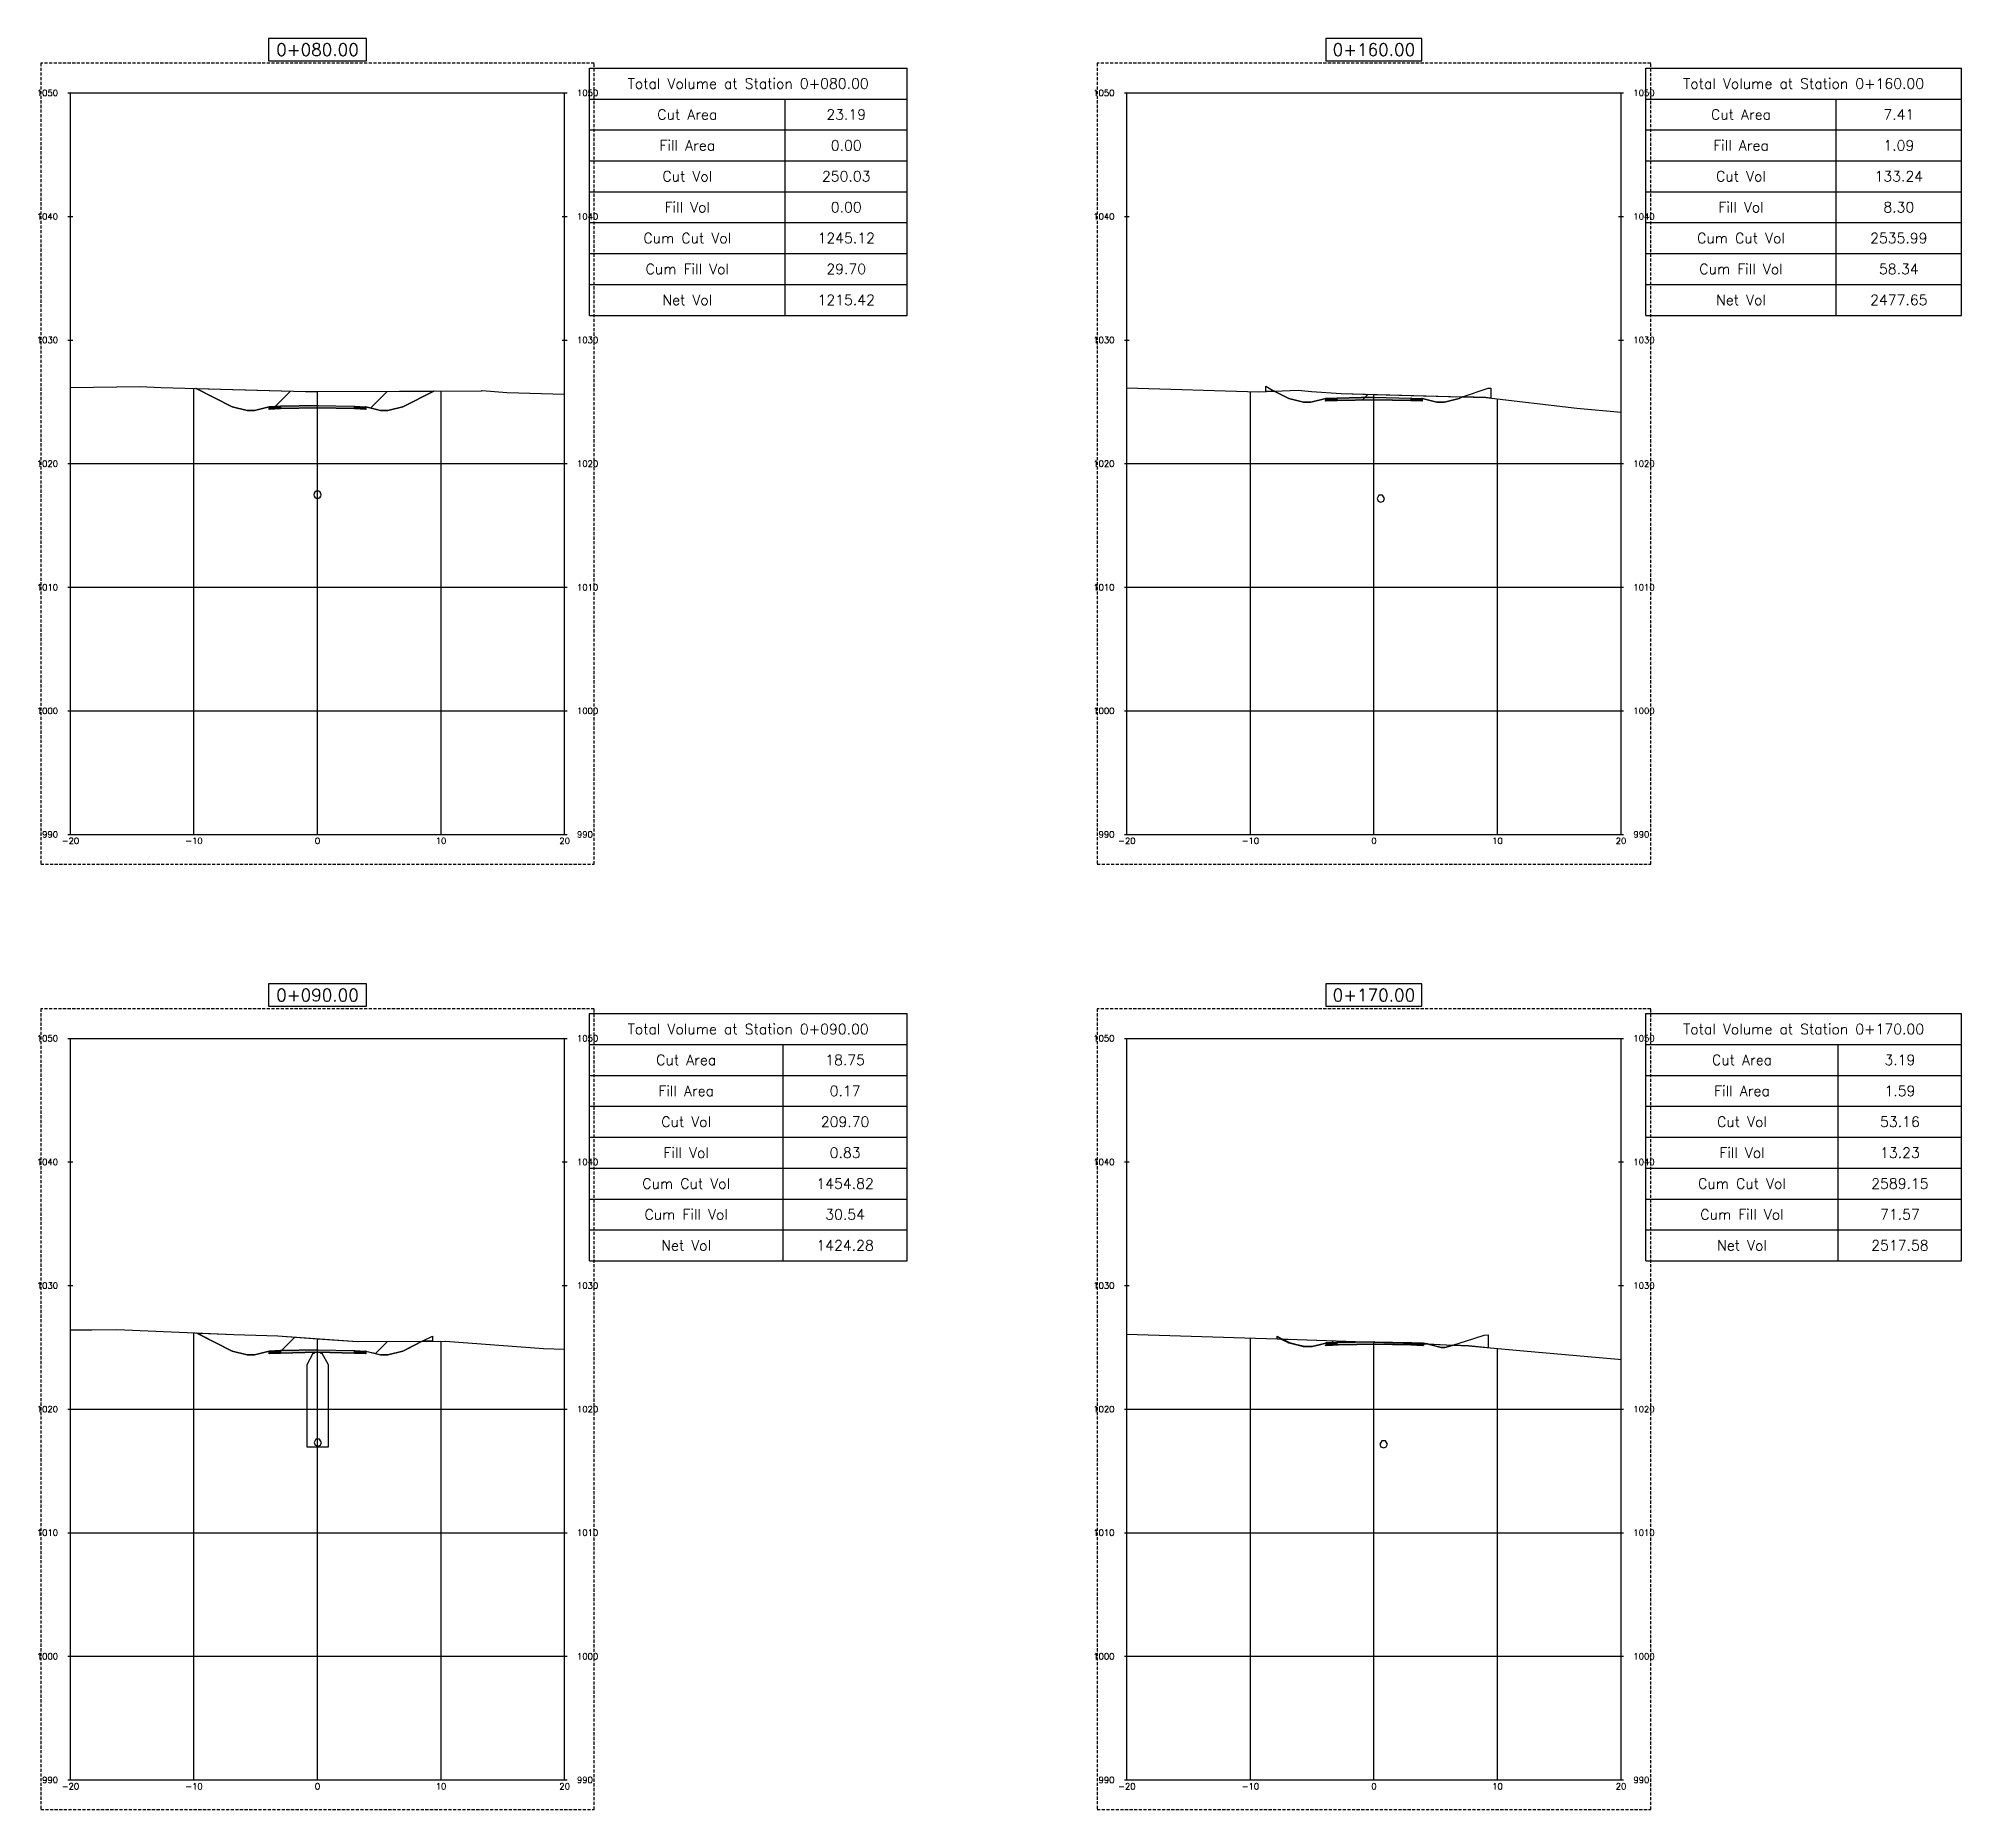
# Model space of a CAD drawing. Header units: metres. Extents: x 517023 to 519141, y 3924953 to 3927827.
# Drawn here: x 518310.9 to 518466.5, y 3925817.7 to 3925961 of the extents above; entities that cross this region are included whole.
import ezdxf

# ---------------------------------------------------------------- set-up
doc = ezdxf.new("R2010")
doc.units = ezdxf.units.M
doc.linetypes.add('DASHED2', pattern=[0.375, 0.25, -0.125])
for name, color, linetype in [('C-ANNO-TABL', 1, 'Continuous'), ('C-ANNO-TABL-TEXT', 150, 'Continuous'), ('C-ANNO-TABL-TITL', 150, 'Continuous'), ('C-ANNO-TABL-TTBL', 5, 'Continuous'), ('C-ROAD-CORR', 5, 'Continuous'), ('C-ROAD-CORR-PATT', 150, 'Continuous'), ('C-ROAD-LINK', 150, 'Continuous'), ('C-ROAD-MARK', 212, 'Continuous'), ('C-ROAD-PROF-TTLB', 5, 'Continuous'), ('C-ROAD-SECT', 7, 'Continuous'), ('C-ROAD-SECT-GRID', 7, 'Continuous'), ('C-ROAD-SECT-TEXT', 92, 'Continuous'), ('C-ROAD-SECT-TICK', 7, 'Continuous'), ('C-ROAD-SECT-TITL', 92, 'Continuous'), ('C-ROAD-SHAP', 32, 'Continuous'), ('C-ROAD-SHAP-PATT', 7, 'Continuous'), ('C-STRM-PIPE', 170, 'Continuous'), ('C-STRM-STRC', 170, 'Continuous')]:
    doc.layers.add(name, color=color, linetype=linetype)
doc.layers.add('C-ROAD-SECT-BUFR', color=6, linetype='DASHED2', plot=False)
doc.styles.get("Standard").update_dxf_attribs({"font": 'simplex.shx'})

msp = doc.modelspace()

# ---------------------------------------------------------------- hatches: boundary and pattern name
at = {"layer": 'C-ROAD-CORR-PATT', "linetype": 'Continuous', "lineweight": -3}
h = msp.add_hatch(dxfattribs=at)
h.set_pattern_fill('ANSI31', color=3, scale=1.75, style=0)
h.set_pattern_definition([(45, (518426.1296, 3925932.0477), (-3.9289, 3.9289), [])])
h.paths.add_polyline_path([(518426.13, 3925932.05), (518428.21, 3925932.74), (518428.44, 3925932.75), (518428.44, 3925931.95), (518428.02, 3925932)])
h.paths.add_polyline_path([(518410.23, 3925932.48), (518410.23, 3925932.9), (518410.9, 3925932.51)])
h = msp.add_hatch(dxfattribs=at)
h.set_pattern_fill('ANSI31', color=1, scale=1.75, style=0)
h.set_pattern_definition([(45, (518323.64, 3925932.72), (-3.9289, 3.9289), [])])
h.paths.add_polyline_path([(518323.64, 3925932.72), (518332.5, 3925932.47), (518332.61, 3925932.47), (518342.89, 3925932.51), (518340.37, 3925931.25), (518339.17, 3925930.95), (518338.57, 3925930.95), (518337.37, 3925931.25), (518337.37, 3925931.05), (518336.47, 3925931.09), (518333.47, 3925931.15), (518330.47, 3925931.09), (518329.57, 3925931.05), (518329.57, 3925931.25), (518328.37, 3925930.95), (518327.77, 3925930.95), (518326.57, 3925931.25)])
h = msp.add_hatch(dxfattribs=at)
h.set_pattern_fill('ANSI31', color=1, scale=1.75, style=0)
h.set_pattern_definition([(45, (518410.896, 3925932.506), (-3.9289, 3.9289), [])])
h.paths.add_polyline_path([(518410.9, 3925932.51), (518412.85, 3925932.59), (518413.91, 3925932.47), (518416.33, 3925932.31), (518426.13, 3925932.05), (518425.87, 3925931.92), (518424.67, 3925931.62), (518424.07, 3925931.62), (518422.87, 3925931.92), (518422.87, 3925931.72), (518421.97, 3925931.75), (518418.97, 3925931.81), (518415.97, 3925931.75), (518415.07, 3925931.72), (518415.07, 3925931.92), (518413.87, 3925931.62), (518413.27, 3925931.62), (518412.07, 3925931.92)])
h = msp.add_hatch(dxfattribs=at)
h.set_pattern_fill('ANSI31', color=1, scale=1.75, style=0)
h.set_pattern_definition([(45, (518323.956, 3925856.1503), (-3.9289, 3.9289), [])])
h.paths.add_polyline_path([(518323.96, 3925856.15), (518323.96, 3925856.29), (518326.7, 3925856.17), (518330.27, 3925856.07), (518336.71, 3925855.61), (518341.95, 3925855.63), (518341.94, 3925855.63), (518340.37, 3925854.84), (518339.17, 3925854.54), (518338.57, 3925854.54), (518337.97, 3925854.69), (518337.37, 3925854.84), (518337.37, 3925854.74), (518337.37, 3925854.64), (518336.47, 3925854.68), (518333.47, 3925854.74), (518330.47, 3925854.68), (518330.02, 3925854.66), (518329.57, 3925854.64), (518329.57, 3925854.84), (518328.37, 3925854.54), (518327.77, 3925854.54), (518326.57, 3925854.84)])
h = msp.add_hatch(dxfattribs=at)
h.set_pattern_fill('ANSI31', color=3, scale=1.75, style=0)
h.set_pattern_definition([(45, (518341.9513, 3925855.633), (-3.929, 3.929), [])])
h.paths.add_polyline_path([(518341.95, 3925855.63), (518342.78, 3925856.04), (518342.78, 3925855.64)])
h = msp.add_hatch(dxfattribs=at)
h.set_pattern_fill('ANSI31', color=3, scale=1.75, style=0)
h.set_pattern_definition([(45, (518425.3564, 3925855.3143), (-3.9289, 3.9289), [])])
h.paths.add_polyline_path([(518425.36, 3925855.31), (518425.44, 3925855.35), (518426.38, 3925855.63), (518427.88, 3925856.12), (518428.22, 3925856.14), (518428.22, 3925855.11), (518426.61, 3925855.25)])
h.paths.add_polyline_path([(518422.97, 3925855.43), (518422.97, 3925855.5), (518423.3, 3925855.42), (518422.97, 3925855.43)])
h.paths.add_polyline_path([(518411.13, 3925855.81), (518411.13, 3925856.05), (518411.47, 3925855.85), (518411.57, 3925855.8)])
h = msp.add_hatch(dxfattribs=at)
h.set_pattern_fill('ANSI31', color=1, scale=1.75, style=0)
h.set_pattern_definition([(45, (518423.2967, 3925855.416), (-3.9289, 3.9289), [])])
h.paths.add_polyline_path([(518423.3, 3925855.42), (518425.36, 3925855.31), (518425.31, 3925855.29), (518424.7, 3925855.14), (518424.4, 3925855.14), (518423.57, 3925855.35)])
h.paths.add_polyline_path([(518411.57, 3925855.8), (518411.99, 3925855.79), (518422.97, 3925855.43), (518422.97, 3925855.4), (518422.97, 3925855.3), (518422.52, 3925855.32), (518422.07, 3925855.33), (518420.58, 3925855.36), (518419.07, 3925855.39), (518417.58, 3925855.36), (518416.07, 3925855.33), (518415.62, 3925855.32), (518415.17, 3925855.3), (518415.17, 3925855.4), (518415.17, 3925855.5), (518414.57, 3925855.35), (518413.97, 3925855.2), (518413.67, 3925855.2), (518413.37, 3925855.2), (518412.77, 3925855.35), (518412.17, 3925855.5), (518412.05, 3925855.56)])
at = {"layer": 'C-ROAD-SHAP-PATT', "linetype": 'Continuous', "lineweight": -3}
for points in [[(518330.47, 3925931.29), (518329.57, 3925931.25), (518329.57, 3925931.05), (518330.47, 3925931.09)], [(518333.47, 3925931.35), (518330.47, 3925931.29), (518330.47, 3925931.09), (518333.47, 3925931.15)], [(518333.47, 3925931.35), (518336.47, 3925931.29), (518336.47, 3925931.09), (518333.47, 3925931.15)], [(518336.47, 3925931.29), (518337.37, 3925931.25), (518337.37, 3925931.05), (518336.47, 3925931.09)], [(518415.97, 3925931.95), (518415.07, 3925931.92), (518415.07, 3925931.72), (518415.97, 3925931.75)], [(518418.97, 3925932.01), (518415.97, 3925931.95), (518415.97, 3925931.75), (518418.97, 3925931.81)], [(518418.97, 3925932.01), (518421.97, 3925931.95), (518421.97, 3925931.75), (518418.97, 3925931.81)], [(518421.97, 3925931.95), (518422.87, 3925931.92), (518422.87, 3925931.72), (518421.97, 3925931.75)], [(518333.47, 3925854.94), (518330.47, 3925854.88), (518330.47, 3925854.68), (518333.47, 3925854.74)], [(518333.47, 3925854.94), (518336.47, 3925854.88), (518336.47, 3925854.68), (518333.47, 3925854.74)], [(518415.97, 3925855.53), (518415.07, 3925855.5), (518415.07, 3925855.3), (518415.97, 3925855.33)], [(518418.97, 3925855.59), (518415.97, 3925855.53), (518415.97, 3925855.33), (518418.97, 3925855.39)], [(518418.97, 3925855.59), (518421.97, 3925855.53), (518421.97, 3925855.33), (518418.97, 3925855.39)], [(518421.97, 3925855.53), (518422.87, 3925855.5), (518422.87, 3925855.3), (518421.97, 3925855.33)], [(518330.47, 3925854.88), (518329.57, 3925854.84), (518329.57, 3925854.64), (518330.47, 3925854.68)], [(518336.47, 3925854.88), (518337.37, 3925854.84), (518337.37, 3925854.64), (518336.47, 3925854.68)]]:
    msp.add_hatch(color=7, dxfattribs=at).paths.add_polyline_path(points)

# ---------------------------------------------------------------- linework, layer by layer
at = {"layer": 'C-ANNO-TABL', "color": 1, "linetype": 'Continuous', "lineweight": -3}
for p, q in [((518355.47, 3925956.14), (518381.19, 3925956.14)), ((518371.33, 3925938.64), (518371.33, 3925956.14)), ((518440.97, 3925956.14), (518466.53, 3925956.14)), ((518456.38, 3925938.64), (518456.38, 3925956.14)), ((518355.47, 3925953.64), (518381.19, 3925953.64)), ((518440.97, 3925953.64), (518466.53, 3925953.64)), ((518355.47, 3925951.14), (518381.19, 3925951.14)), ((518440.97, 3925951.14), (518466.53, 3925951.14)), ((518355.47, 3925948.64), (518381.19, 3925948.64)), ((518440.97, 3925948.64), (518466.53, 3925948.64)), ((518355.47, 3925946.14), (518381.19, 3925946.14)), ((518440.97, 3925946.14), (518466.53, 3925946.14)), ((518355.47, 3925943.64), (518381.19, 3925943.64)), ((518440.97, 3925943.64), (518466.53, 3925943.64)), ((518355.47, 3925941.14), (518381.19, 3925941.14)), ((518440.97, 3925941.14), (518466.53, 3925941.14)), ((518355.47, 3925879.64), (518381.19, 3925879.64)), ((518371.15, 3925862.14), (518371.15, 3925879.64)), ((518440.97, 3925879.64), (518466.53, 3925879.64)), ((518456.55, 3925862.14), (518456.55, 3925879.64)), ((518355.47, 3925877.14), (518381.19, 3925877.14)), ((518440.97, 3925877.14), (518466.53, 3925877.14)), ((518355.47, 3925874.64), (518381.19, 3925874.64)), ((518440.97, 3925874.64), (518466.53, 3925874.64)), ((518355.47, 3925872.14), (518381.19, 3925872.14)), ((518440.97, 3925872.14), (518466.53, 3925872.14)), ((518355.47, 3925869.64), (518381.19, 3925869.64)), ((518440.97, 3925869.64), (518466.53, 3925869.64)), ((518355.47, 3925867.14), (518381.19, 3925867.14)), ((518440.97, 3925867.14), (518466.53, 3925867.14)), ((518355.47, 3925864.64), (518381.19, 3925864.64)), ((518440.97, 3925864.64), (518466.53, 3925864.64))]:
    msp.add_line(p, q, dxfattribs=at)
at = {"layer": 'C-ANNO-TABL-TTBL', "color": 5, "linetype": 'Continuous', "lineweight": -3}
for p, q in [((518355.47, 3925958.64), (518381.19, 3925958.64)), ((518355.47, 3925938.64), (518355.47, 3925958.64)), ((518381.19, 3925938.64), (518381.19, 3925958.64)), ((518440.97, 3925958.64), (518466.53, 3925958.64)), ((518440.97, 3925938.64), (518440.97, 3925958.64)), ((518466.53, 3925938.64), (518466.53, 3925958.64)), ((518355.47, 3925938.64), (518381.19, 3925938.64)), ((518440.97, 3925938.64), (518466.53, 3925938.64)), ((518355.47, 3925882.14), (518381.19, 3925882.14)), ((518355.47, 3925862.14), (518355.47, 3925882.14)), ((518381.19, 3925862.14), (518381.19, 3925882.14)), ((518440.97, 3925882.14), (518466.53, 3925882.14)), ((518440.97, 3925862.14), (518440.97, 3925882.14)), ((518466.53, 3925862.14), (518466.53, 3925882.14)), ((518355.47, 3925862.14), (518381.19, 3925862.14)), ((518440.97, 3925862.14), (518466.53, 3925862.14))]:
    msp.add_line(p, q, dxfattribs=at)
at = {"layer": 'C-ROAD-CORR', "color": 3, "linetype": 'Continuous', "lineweight": -3}
for p, q in [((518410.23, 3925932.48), (518410.23, 3925932.9)), ((518410.23, 3925932.9), (518410.9, 3925932.51)), ((518428.21, 3925932.74), (518428.44, 3925932.75)), ((518428.44, 3925932.75), (518428.44, 3925931.95)), ((518410.9, 3925932.51), (518410.23, 3925932.48)), ((518426.13, 3925932.05), (518428.21, 3925932.74)), ((518428.02, 3925932), (518426.13, 3925932.05)), ((518428.44, 3925931.95), (518428.02, 3925932)), ((518341.95, 3925855.63), (518342.78, 3925856.04)), ((518342.78, 3925855.64), (518341.95, 3925855.63)), ((518342.78, 3925856.04), (518342.78, 3925855.64)), ((518411.13, 3925855.81), (518411.13, 3925856.05)), ((518411.13, 3925856.05), (518411.47, 3925855.85)), ((518411.57, 3925855.8), (518411.13, 3925855.81)), ((518411.47, 3925855.85), (518411.57, 3925855.8)), ((518422.97, 3925855.43), (518422.97, 3925855.5)), ((518422.97, 3925855.5), (518423.3, 3925855.42)), ((518423.3, 3925855.42), (518422.97, 3925855.43)), ((518422.97, 3925855.43), (518422.97, 3925855.43)), ((518425.36, 3925855.31), (518425.44, 3925855.35)), ((518426.61, 3925855.25), (518425.36, 3925855.31)), ((518425.44, 3925855.35), (518426.38, 3925855.63)), ((518426.38, 3925855.63), (518427.88, 3925856.12)), ((518428.22, 3925855.11), (518426.61, 3925855.25)), ((518427.88, 3925856.12), (518428.22, 3925856.14)), ((518428.22, 3925856.14), (518428.22, 3925855.11))]:
    msp.add_line(p, q, dxfattribs=at)
at = {"layer": 'C-ROAD-CORR', "color": 1, "linetype": 'Continuous', "lineweight": -3}
for p, q in [((518323.64, 3925932.72), (518332.5, 3925932.47)), ((518326.57, 3925931.25), (518323.64, 3925932.72)), ((518327.77, 3925930.95), (518326.57, 3925931.25)), ((518329.57, 3925931.25), (518328.37, 3925930.95)), ((518329.57, 3925931.05), (518329.57, 3925931.25)), ((518332.5, 3925932.47), (518332.61, 3925932.47)), ((518332.61, 3925932.47), (518342.89, 3925932.51)), ((518338.57, 3925930.95), (518337.37, 3925931.25)), ((518337.37, 3925931.25), (518337.37, 3925931.05)), ((518340.37, 3925931.25), (518339.17, 3925930.95)), ((518342.89, 3925932.51), (518340.37, 3925931.25)), ((518410.9, 3925932.51), (518412.85, 3925932.59)), ((518412.07, 3925931.92), (518410.9, 3925932.51)), ((518413.27, 3925931.62), (518412.07, 3925931.92)), ((518412.85, 3925932.59), (518413.91, 3925932.47)), ((518413.87, 3925931.62), (518413.27, 3925931.62)), ((518415.07, 3925931.92), (518413.87, 3925931.62)), ((518413.91, 3925932.47), (518416.33, 3925932.31)), ((518415.07, 3925931.72), (518415.07, 3925931.92)), ((518415.97, 3925931.75), (518415.07, 3925931.72)), ((518418.97, 3925931.81), (518415.97, 3925931.75)), ((518416.33, 3925932.31), (518426.13, 3925932.05)), ((518421.97, 3925931.75), (518418.97, 3925931.81)), ((518422.87, 3925931.72), (518421.97, 3925931.75)), ((518424.07, 3925931.62), (518422.87, 3925931.92)), ((518422.87, 3925931.92), (518422.87, 3925931.72)), ((518424.67, 3925931.62), (518424.07, 3925931.62)), ((518425.87, 3925931.92), (518424.67, 3925931.62)), ((518426.13, 3925932.05), (518425.87, 3925931.92)), ((518328.37, 3925930.95), (518327.77, 3925930.95)), ((518330.47, 3925931.09), (518329.57, 3925931.05)), ((518333.47, 3925931.15), (518330.47, 3925931.09)), ((518336.47, 3925931.09), (518333.47, 3925931.15)), ((518337.37, 3925931.05), (518336.47, 3925931.09)), ((518339.17, 3925930.95), (518338.57, 3925930.95)), ((518323.96, 3925856.15), (518323.96, 3925856.29)), ((518323.96, 3925856.29), (518326.7, 3925856.17)), ((518326.57, 3925854.84), (518323.96, 3925856.15)), ((518326.7, 3925856.17), (518330.27, 3925856.07)), ((518330.27, 3925856.07), (518336.71, 3925855.61)), ((518336.71, 3925855.61), (518341.95, 3925855.63)), ((518341.94, 3925855.63), (518340.37, 3925854.84)), ((518341.95, 3925855.63), (518341.94, 3925855.63)), ((518411.57, 3925855.8), (518411.99, 3925855.79)), ((518412.05, 3925855.56), (518411.57, 3925855.8)), ((518411.99, 3925855.79), (518422.97, 3925855.43)), ((518412.17, 3925855.5), (518412.05, 3925855.56)), ((518412.77, 3925855.35), (518412.17, 3925855.5)), ((518413.37, 3925855.2), (518412.77, 3925855.35)), ((518413.67, 3925855.2), (518413.37, 3925855.2)), ((518413.97, 3925855.2), (518413.67, 3925855.2)), ((518414.57, 3925855.35), (518413.97, 3925855.2)), ((518415.17, 3925855.5), (518414.57, 3925855.35)), ((518415.17, 3925855.4), (518415.17, 3925855.5)), ((518415.17, 3925855.3), (518415.17, 3925855.4)), ((518415.62, 3925855.32), (518415.17, 3925855.3)), ((518416.07, 3925855.33), (518415.62, 3925855.32)), ((518417.58, 3925855.36), (518416.07, 3925855.33)), ((518419.07, 3925855.39), (518417.58, 3925855.36)), ((518420.58, 3925855.36), (518419.07, 3925855.39)), ((518422.07, 3925855.33), (518420.58, 3925855.36)), ((518422.52, 3925855.32), (518422.07, 3925855.33)), ((518422.97, 3925855.3), (518422.52, 3925855.32)), ((518422.97, 3925855.43), (518422.97, 3925855.4)), ((518422.97, 3925855.4), (518422.97, 3925855.3)), ((518423.3, 3925855.42), (518425.36, 3925855.31)), ((518423.57, 3925855.35), (518423.3, 3925855.42)), ((518424.4, 3925855.14), (518423.57, 3925855.35)), ((518424.7, 3925855.14), (518424.4, 3925855.14)), ((518425.31, 3925855.29), (518424.7, 3925855.14)), ((518425.36, 3925855.31), (518425.31, 3925855.29)), ((518327.77, 3925854.54), (518326.57, 3925854.84)), ((518328.37, 3925854.54), (518327.77, 3925854.54)), ((518329.57, 3925854.84), (518328.37, 3925854.54)), ((518329.57, 3925854.64), (518329.57, 3925854.84)), ((518329.57, 3925854.64), (518330.47, 3925854.68)), ((518333.47, 3925854.74), (518330.47, 3925854.68)), ((518336.47, 3925854.68), (518333.47, 3925854.74)), ((518337.37, 3925854.64), (518336.47, 3925854.68)), ((518337.37, 3925854.84), (518338.57, 3925854.54)), ((518337.37, 3925854.64), (518337.37, 3925854.84)), ((518339.17, 3925854.54), (518338.57, 3925854.54)), ((518340.37, 3925854.84), (518339.17, 3925854.54))]:
    msp.add_line(p, q, dxfattribs=at)
at = {"layer": 'C-ROAD-LINK', "color": 150, "linetype": 'Continuous', "lineweight": -3}
for p, q in [((518323.64, 3925932.72), (518326.57, 3925931.25)), ((518326.57, 3925931.25), (518327.77, 3925930.95)), ((518328.37, 3925930.95), (518329.57, 3925931.25)), ((518329.57, 3925931.25), (518330.47, 3925931.29)), ((518329.57, 3925931.25), (518329.57, 3925931.05)), ((518330.47, 3925931.29), (518333.47, 3925931.35)), ((518330.47, 3925931.29), (518330.47, 3925931.09)), ((518330.47, 3925931.09), (518330.47, 3925931.29)), ((518333.47, 3925931.35), (518336.47, 3925931.29)), ((518333.47, 3925931.15), (518333.47, 3925931.35)), ((518336.47, 3925931.29), (518336.47, 3925931.09)), ((518336.47, 3925931.29), (518337.37, 3925931.25)), ((518336.47, 3925931.09), (518336.47, 3925931.29)), ((518337.37, 3925931.25), (518337.37, 3925931.05)), ((518337.37, 3925931.25), (518338.57, 3925930.95)), ((518339.17, 3925930.95), (518340.37, 3925931.25)), ((518340.37, 3925931.25), (518342.89, 3925932.51)), ((518410.9, 3925932.51), (518412.07, 3925931.92)), ((518412.07, 3925931.92), (518413.27, 3925931.62)), ((518413.27, 3925931.62), (518413.87, 3925931.62)), ((518413.87, 3925931.62), (518415.07, 3925931.92)), ((518415.07, 3925931.92), (518415.97, 3925931.95)), ((518415.07, 3925931.92), (518415.07, 3925931.72)), ((518415.07, 3925931.72), (518415.97, 3925931.75)), ((518415.97, 3925931.95), (518418.97, 3925932.01)), ((518415.97, 3925931.95), (518415.97, 3925931.75)), ((518415.97, 3925931.75), (518415.97, 3925931.95)), ((518415.97, 3925931.75), (518418.97, 3925931.81)), ((518418.97, 3925932.01), (518421.97, 3925931.95)), ((518418.97, 3925931.81), (518418.97, 3925932.01)), ((518418.97, 3925931.81), (518421.97, 3925931.75)), ((518421.97, 3925931.95), (518421.97, 3925931.75)), ((518421.97, 3925931.95), (518422.87, 3925931.92)), ((518421.97, 3925931.75), (518421.97, 3925931.95)), ((518421.97, 3925931.75), (518422.87, 3925931.72)), ((518422.87, 3925931.92), (518422.87, 3925931.72)), ((518422.87, 3925931.92), (518424.07, 3925931.62)), ((518424.07, 3925931.62), (518424.67, 3925931.62)), ((518424.67, 3925931.62), (518425.87, 3925931.92)), ((518425.87, 3925931.92), (518426.13, 3925932.05)), ((518327.77, 3925930.95), (518328.37, 3925930.95)), ((518329.57, 3925931.05), (518330.47, 3925931.09)), ((518330.47, 3925931.09), (518333.47, 3925931.15)), ((518333.47, 3925931.15), (518336.47, 3925931.09)), ((518336.47, 3925931.09), (518337.37, 3925931.05)), ((518338.57, 3925930.95), (518339.17, 3925930.95)), ((518323.65, 3925856.3), (518326.57, 3925854.84)), ((518330.47, 3925854.88), (518333.47, 3925854.94)), ((518333.47, 3925854.94), (518336.47, 3925854.88)), ((518333.47, 3925854.74), (518333.47, 3925854.94)), ((518340.37, 3925854.84), (518341.95, 3925855.63)), ((518411.46, 3925855.8), (518412.07, 3925855.5)), ((518412.07, 3925855.5), (518413.27, 3925855.2)), ((518413.27, 3925855.2), (518413.87, 3925855.2)), ((518413.87, 3925855.2), (518415.07, 3925855.5)), ((518415.07, 3925855.5), (518415.97, 3925855.53)), ((518415.07, 3925855.5), (518415.07, 3925855.3)), ((518415.07, 3925855.3), (518415.97, 3925855.33)), ((518415.97, 3925855.53), (518418.97, 3925855.59)), ((518415.97, 3925855.53), (518415.97, 3925855.33)), ((518415.97, 3925855.33), (518415.97, 3925855.53)), ((518415.97, 3925855.33), (518418.97, 3925855.39)), ((518418.97, 3925855.59), (518421.97, 3925855.53)), ((518418.97, 3925855.39), (518418.97, 3925855.59)), ((518418.97, 3925855.39), (518421.97, 3925855.33)), ((518421.97, 3925855.53), (518421.97, 3925855.33)), ((518421.97, 3925855.53), (518422.87, 3925855.5)), ((518421.97, 3925855.33), (518421.97, 3925855.53)), ((518421.97, 3925855.33), (518422.87, 3925855.3)), ((518422.87, 3925855.5), (518422.87, 3925855.3)), ((518422.87, 3925855.5), (518423.17, 3925855.42)), ((518326.57, 3925854.84), (518327.77, 3925854.54)), ((518327.77, 3925854.54), (518328.37, 3925854.54)), ((518328.37, 3925854.54), (518329.57, 3925854.84)), ((518329.57, 3925854.84), (518330.47, 3925854.88)), ((518329.57, 3925854.84), (518329.57, 3925854.64)), ((518329.57, 3925854.64), (518330.47, 3925854.68)), ((518330.47, 3925854.88), (518330.47, 3925854.68)), ((518330.47, 3925854.68), (518330.47, 3925854.88)), ((518330.47, 3925854.68), (518333.47, 3925854.74)), ((518333.47, 3925854.74), (518336.47, 3925854.68)), ((518336.47, 3925854.88), (518336.47, 3925854.68)), ((518336.47, 3925854.88), (518337.37, 3925854.84)), ((518336.47, 3925854.68), (518336.47, 3925854.88)), ((518336.47, 3925854.68), (518337.37, 3925854.64)), ((518337.37, 3925854.84), (518337.37, 3925854.64)), ((518337.37, 3925854.84), (518338.57, 3925854.54)), ((518338.57, 3925854.54), (518339.17, 3925854.54)), ((518339.17, 3925854.54), (518340.37, 3925854.84))]:
    msp.add_line(p, q, dxfattribs=at)
at = {"layer": 'C-ROAD-MARK', "color": 212, "linetype": 'Continuous', "lineweight": -3}
for centre in [(518323.64, 3925932.72), (518326.57, 3925931.25), (518329.57, 3925931.25), (518330.47, 3925931.29), (518333.47, 3925931.35), (518336.47, 3925931.29), (518337.37, 3925931.25), (518340.37, 3925931.25), (518342.89, 3925932.51), (518410.9, 3925932.51), (518412.07, 3925931.92), (518413.27, 3925931.62), (518413.87, 3925931.62), (518415.07, 3925931.92), (518415.07, 3925931.72), (518415.97, 3925931.95), (518415.97, 3925931.75), (518418.97, 3925932.01), (518418.97, 3925931.81), (518421.97, 3925931.95), (518421.97, 3925931.75), (518422.87, 3925931.92), (518422.87, 3925931.72), (518424.07, 3925931.62), (518424.67, 3925931.62), (518425.87, 3925931.92), (518426.13, 3925932.05), (518327.77, 3925930.95), (518328.37, 3925930.95), (518329.57, 3925931.05), (518330.47, 3925931.09), (518333.47, 3925931.15), (518336.47, 3925931.09), (518337.37, 3925931.05), (518338.57, 3925930.95), (518339.17, 3925930.95), (518323.65, 3925856.3), (518333.47, 3925854.94), (518341.95, 3925855.63), (518411.46, 3925855.8), (518412.07, 3925855.5), (518413.27, 3925855.2), (518413.87, 3925855.2), (518415.07, 3925855.5), (518415.07, 3925855.3), (518415.97, 3925855.53), (518415.97, 3925855.33), (518418.97, 3925855.59), (518418.97, 3925855.39), (518421.97, 3925855.53), (518421.97, 3925855.33), (518422.87, 3925855.5), (518422.87, 3925855.3), (518423.17, 3925855.42), (518326.57, 3925854.84), (518327.77, 3925854.54), (518328.37, 3925854.54), (518329.57, 3925854.84), (518329.57, 3925854.64), (518330.47, 3925854.88), (518330.47, 3925854.68), (518333.47, 3925854.74), (518336.47, 3925854.88), (518336.47, 3925854.68), (518337.37, 3925854.84), (518337.37, 3925854.64), (518338.57, 3925854.54), (518339.17, 3925854.54), (518340.37, 3925854.84)]:
    msp.add_circle(centre, 0.015, dxfattribs=at)
at = {"layer": 'C-ROAD-PROF-TTLB', "color": 5, "linetype": 'Continuous', "lineweight": -3}
for p, q in [((518313.47, 3925896.64), (518313.47, 3925956.64)), ((518313.47, 3925956.64), (518353.47, 3925956.64)), ((518353.47, 3925896.64), (518353.47, 3925956.64)), ((518398.97, 3925896.64), (518398.97, 3925956.64)), ((518398.97, 3925956.64), (518438.97, 3925956.64)), ((518438.97, 3925896.64), (518438.97, 3925956.64)), ((518313.47, 3925896.64), (518353.47, 3925896.64)), ((518398.97, 3925896.64), (518438.97, 3925896.64)), ((518313.47, 3925820.14), (518313.47, 3925880.14)), ((518313.47, 3925880.14), (518353.47, 3925880.14)), ((518353.47, 3925820.14), (518353.47, 3925880.14)), ((518398.97, 3925820.14), (518398.97, 3925880.14)), ((518398.97, 3925880.14), (518438.97, 3925880.14)), ((518438.97, 3925820.14), (518438.97, 3925880.14)), ((518313.47, 3925820.14), (518353.47, 3925820.14)), ((518398.97, 3925820.14), (518438.97, 3925820.14))]:
    msp.add_line(p, q, dxfattribs=at)
at = {"layer": 'C-ROAD-SECT', "color": 7, "linetype": 'Continuous', "lineweight": -3}
for points in [[(518313.47, 3925932.81), (518319.09, 3925932.87), (518320.81, 3925932.8), (518332.5, 3925932.47), (518332.61, 3925932.47), (518333.47, 3925932.47), (518346.75, 3925932.53), (518346.79, 3925932.55), (518348.8, 3925932.4), (518353.47, 3925932.25)], [(518398.97, 3925932.78), (518409.64, 3925932.45), (518412.85, 3925932.59), (518413.91, 3925932.47), (518416.33, 3925932.31), (518418.97, 3925932.24), (518428.02, 3925932), (518435.39, 3925931.12), (518438.97, 3925930.8)], [(518410.23, 3925932.9), (518410.9, 3925932.51), (518412.07, 3925931.92), (518413.27, 3925931.62), (518413.87, 3925931.62), (518415.07, 3925931.92), (518415.07, 3925931.72), (518415.97, 3925931.75), (518418.97, 3925931.81), (518421.97, 3925931.75), (518422.87, 3925931.72), (518422.87, 3925931.92), (518424.07, 3925931.62), (518424.67, 3925931.62), (518425.87, 3925931.92), (518426.13, 3925932.05), (518428.21, 3925932.74), (518428.44, 3925932.75)], [(518323.64, 3925932.72), (518326.57, 3925931.25), (518327.77, 3925930.95), (518328.37, 3925930.95), (518329.57, 3925931.25), (518329.57, 3925931.05), (518330.47, 3925931.09), (518333.47, 3925931.15), (518336.47, 3925931.09), (518337.37, 3925931.05), (518337.37, 3925931.25), (518338.57, 3925930.95), (518339.17, 3925930.95), (518340.37, 3925931.25), (518342.89, 3925932.51)], [(518313.47, 3925856.55), (518315.2, 3925856.56), (518317.22, 3925856.58), (518326.7, 3925856.17), (518330.27, 3925856.07), (518333.47, 3925855.84), (518336.71, 3925855.61), (518343.8, 3925855.64), (518343.82, 3925855.65), (518351.77, 3925855.04), (518353.47, 3925854.98)], [(518323.96, 3925856.15), (518325.42, 3925855.42), (518326.57, 3925854.84), (518327.17, 3925854.69), (518327.77, 3925854.54), (518328.07, 3925854.54), (518328.37, 3925854.54), (518328.97, 3925854.69), (518329.57, 3925854.84), (518329.57, 3925854.74), (518329.57, 3925854.64), (518330.02, 3925854.66), (518330.47, 3925854.68), (518331.97, 3925854.71), (518333.47, 3925854.74), (518334.97, 3925854.71), (518336.47, 3925854.68), (518336.92, 3925854.66), (518337.37, 3925854.64), (518337.37, 3925854.74), (518337.37, 3925854.84), (518337.97, 3925854.69), (518338.57, 3925854.54), (518338.87, 3925854.54), (518339.17, 3925854.54), (518339.77, 3925854.69), (518340.37, 3925854.84), (518340.69, 3925855), (518341.94, 3925855.63), (518342.78, 3925856.04)], [(518398.97, 3925856.2), (518411.99, 3925855.79), (518418.97, 3925855.56), (518422.97, 3925855.43), (518426.61, 3925855.25), (518431.07, 3925854.87), (518438.73, 3925854.19), (518438.97, 3925854.16)], [(518411.13, 3925856.05), (518411.47, 3925855.85), (518412.05, 3925855.56), (518412.17, 3925855.5), (518412.77, 3925855.35), (518413.37, 3925855.2), (518413.67, 3925855.2), (518413.97, 3925855.2), (518414.57, 3925855.35), (518415.17, 3925855.5), (518415.17, 3925855.4), (518415.17, 3925855.3), (518415.62, 3925855.32), (518416.07, 3925855.33), (518417.58, 3925855.36), (518418.97, 3925855.39), (518419.07, 3925855.39), (518420.58, 3925855.36), (518422.07, 3925855.33), (518422.52, 3925855.32), (518422.97, 3925855.3), (518422.97, 3925855.4), (518422.97, 3925855.5), (518423.57, 3925855.35), (518424.4, 3925855.14), (518424.7, 3925855.14), (518425.31, 3925855.29), (518425.44, 3925855.35), (518426.38, 3925855.63), (518427.88, 3925856.12), (518428.22, 3925856.14)]]:
    msp.add_lwpolyline(points, dxfattribs=at)
at = {"layer": 'C-ROAD-SECT-BUFR', "color": 6, "linetype": 'DASHED2', "lineweight": -3}
for p, q in [((518355.87, 3925959.04), (518311.07, 3925959.04)), ((518311.07, 3925959.04), (518311.07, 3925894.24)), ((518355.87, 3925894.24), (518355.87, 3925959.04)), ((518441.37, 3925959.04), (518396.57, 3925959.04)), ((518396.57, 3925959.04), (518396.57, 3925894.24)), ((518441.37, 3925894.24), (518441.37, 3925959.04)), ((518311.07, 3925894.24), (518355.87, 3925894.24)), ((518396.57, 3925894.24), (518441.37, 3925894.24)), ((518355.87, 3925882.54), (518311.07, 3925882.54)), ((518311.07, 3925882.54), (518311.07, 3925817.74)), ((518355.87, 3925817.74), (518355.87, 3925882.54)), ((518441.37, 3925882.54), (518396.57, 3925882.54)), ((518396.57, 3925882.54), (518396.57, 3925817.74)), ((518441.37, 3925817.74), (518441.37, 3925882.54)), ((518311.07, 3925817.74), (518355.87, 3925817.74)), ((518396.57, 3925817.74), (518441.37, 3925817.74))]:
    msp.add_line(p, q, dxfattribs=at)
at = {"layer": 'C-ROAD-SECT-GRID', "color": 7, "linetype": 'Continuous', "lineweight": -3}
for p, q in [((518313.47, 3925896.64), (518313.47, 3925932.81)), ((518398.97, 3925896.64), (518398.97, 3925932.78)), ((518323.47, 3925896.64), (518323.47, 3925932.72)), ((518333.47, 3925896.64), (518333.47, 3925932.47)), ((518343.47, 3925896.64), (518343.47, 3925932.51)), ((518353.47, 3925896.64), (518353.47, 3925932.25)), ((518408.97, 3925896.64), (518408.97, 3925932.47)), ((518418.97, 3925896.64), (518418.97, 3925932.24)), ((518428.97, 3925896.64), (518428.97, 3925931.88)), ((518438.97, 3925896.64), (518438.97, 3925930.8)), ((518313.47, 3925926.64), (518353.47, 3925926.64)), ((518398.97, 3925926.64), (518438.97, 3925926.64)), ((518313.47, 3925916.64), (518353.47, 3925916.64)), ((518398.97, 3925916.64), (518438.97, 3925916.64)), ((518313.47, 3925906.64), (518353.47, 3925906.64)), ((518398.97, 3925906.64), (518438.97, 3925906.64)), ((518313.47, 3925896.64), (518353.47, 3925896.64)), ((518398.97, 3925896.64), (518438.97, 3925896.64)), ((518313.47, 3925820.14), (518313.47, 3925856.55)), ((518323.47, 3925820.14), (518323.47, 3925856.31)), ((518333.47, 3925820.14), (518333.47, 3925855.84)), ((518343.47, 3925820.14), (518343.47, 3925855.64)), ((518353.47, 3925820.14), (518353.47, 3925854.98)), ((518398.97, 3925820.14), (518398.97, 3925856.2)), ((518408.97, 3925820.14), (518408.97, 3925855.88)), ((518418.97, 3925820.14), (518418.97, 3925855.56)), ((518428.97, 3925820.14), (518428.97, 3925855.05)), ((518438.97, 3925820.14), (518438.97, 3925854.16)), ((518313.47, 3925850.14), (518353.47, 3925850.14)), ((518398.97, 3925850.14), (518438.97, 3925850.14)), ((518313.47, 3925840.14), (518353.47, 3925840.14)), ((518398.97, 3925840.14), (518438.97, 3925840.14)), ((518313.47, 3925830.14), (518353.47, 3925830.14)), ((518398.97, 3925830.14), (518438.97, 3925830.14)), ((518313.47, 3925820.14), (518353.47, 3925820.14)), ((518398.97, 3925820.14), (518438.97, 3925820.14))]:
    msp.add_line(p, q, dxfattribs=at)
at = {"layer": 'C-ROAD-SECT-TICK', "color": 7, "linetype": 'Continuous', "lineweight": -3}
for p, q in [((518313.27, 3925956.64), (518313.67, 3925956.64)), ((518353.27, 3925956.64), (518353.67, 3925956.64)), ((518398.77, 3925956.64), (518399.17, 3925956.64)), ((518438.77, 3925956.64), (518439.17, 3925956.64)), ((518313.27, 3925946.64), (518313.67, 3925946.64)), ((518353.27, 3925946.64), (518353.67, 3925946.64)), ((518398.77, 3925946.64), (518399.17, 3925946.64)), ((518438.77, 3925946.64), (518439.17, 3925946.64)), ((518313.27, 3925936.64), (518313.67, 3925936.64)), ((518353.27, 3925936.64), (518353.67, 3925936.64)), ((518398.77, 3925936.64), (518399.17, 3925936.64)), ((518438.77, 3925936.64), (518439.17, 3925936.64)), ((518313.27, 3925926.64), (518313.67, 3925926.64)), ((518353.27, 3925926.64), (518353.67, 3925926.64)), ((518398.77, 3925926.64), (518399.17, 3925926.64)), ((518438.77, 3925926.64), (518439.17, 3925926.64)), ((518313.27, 3925916.64), (518313.67, 3925916.64)), ((518353.27, 3925916.64), (518353.67, 3925916.64)), ((518398.77, 3925916.64), (518399.17, 3925916.64)), ((518438.77, 3925916.64), (518439.17, 3925916.64)), ((518313.27, 3925906.64), (518313.67, 3925906.64)), ((518353.27, 3925906.64), (518353.67, 3925906.64)), ((518398.77, 3925906.64), (518399.17, 3925906.64)), ((518438.77, 3925906.64), (518439.17, 3925906.64)), ((518313.27, 3925896.64), (518313.67, 3925896.64)), ((518353.27, 3925896.64), (518353.67, 3925896.64)), ((518398.77, 3925896.64), (518399.17, 3925896.64)), ((518438.77, 3925896.64), (518439.17, 3925896.64)), ((518313.27, 3925880.14), (518313.67, 3925880.14)), ((518353.27, 3925880.14), (518353.67, 3925880.14)), ((518398.77, 3925880.14), (518399.17, 3925880.14)), ((518438.77, 3925880.14), (518439.17, 3925880.14)), ((518313.27, 3925870.14), (518313.67, 3925870.14)), ((518353.27, 3925870.14), (518353.67, 3925870.14)), ((518398.77, 3925870.14), (518399.17, 3925870.14)), ((518438.77, 3925870.14), (518439.17, 3925870.14)), ((518313.27, 3925860.14), (518313.67, 3925860.14)), ((518353.27, 3925860.14), (518353.67, 3925860.14)), ((518398.77, 3925860.14), (518399.17, 3925860.14)), ((518438.77, 3925860.14), (518439.17, 3925860.14)), ((518313.27, 3925850.14), (518313.67, 3925850.14)), ((518353.27, 3925850.14), (518353.67, 3925850.14)), ((518398.77, 3925850.14), (518399.17, 3925850.14)), ((518438.77, 3925850.14), (518439.17, 3925850.14)), ((518313.27, 3925840.14), (518313.67, 3925840.14)), ((518353.27, 3925840.14), (518353.67, 3925840.14)), ((518398.77, 3925840.14), (518399.17, 3925840.14)), ((518438.77, 3925840.14), (518439.17, 3925840.14)), ((518313.27, 3925830.14), (518313.67, 3925830.14)), ((518353.27, 3925830.14), (518353.67, 3925830.14)), ((518398.77, 3925830.14), (518399.17, 3925830.14)), ((518438.77, 3925830.14), (518439.17, 3925830.14)), ((518313.27, 3925820.14), (518313.67, 3925820.14)), ((518353.27, 3925820.14), (518353.67, 3925820.14)), ((518398.77, 3925820.14), (518399.17, 3925820.14)), ((518438.77, 3925820.14), (518439.17, 3925820.14))]:
    msp.add_line(p, q, dxfattribs=at)
at = {"layer": 'C-ROAD-SECT-TITL', "color": 92, "linetype": 'Continuous', "lineweight": -3}
for points in [[(518329.5, 3925959.24), (518337.44, 3925959.24), (518337.44, 3925961.04), (518329.5, 3925961.04)], [(518415.09, 3925959.24), (518422.85, 3925959.24), (518422.85, 3925961.04), (518415.09, 3925961.04)], [(518329.5, 3925882.74), (518337.44, 3925882.74), (518337.44, 3925884.54), (518329.5, 3925884.54)], [(518415.09, 3925882.74), (518422.85, 3925882.74), (518422.85, 3925884.54), (518415.09, 3925884.54)]]:
    msp.add_3dface(points, dxfattribs=at)
at = {"layer": 'C-ROAD-SHAP', "color": 32, "linetype": 'Continuous', "lineweight": -3}
for p, q in [((518330.47, 3925931.29), (518329.57, 3925931.25)), ((518329.57, 3925931.25), (518329.57, 3925931.05)), ((518333.47, 3925931.35), (518330.47, 3925931.29)), ((518330.47, 3925931.29), (518330.47, 3925931.09)), ((518330.47, 3925931.09), (518330.47, 3925931.29)), ((518333.47, 3925931.35), (518336.47, 3925931.29)), ((518333.47, 3925931.15), (518333.47, 3925931.35)), ((518336.47, 3925931.29), (518336.47, 3925931.09)), ((518336.47, 3925931.29), (518337.37, 3925931.25)), ((518336.47, 3925931.09), (518336.47, 3925931.29)), ((518337.37, 3925931.25), (518337.37, 3925931.05)), ((518415.97, 3925931.95), (518415.07, 3925931.92)), ((518415.07, 3925931.92), (518415.07, 3925931.72)), ((518415.07, 3925931.72), (518415.97, 3925931.75)), ((518418.97, 3925932.01), (518415.97, 3925931.95)), ((518415.97, 3925931.95), (518415.97, 3925931.75)), ((518415.97, 3925931.75), (518415.97, 3925931.95)), ((518415.97, 3925931.75), (518418.97, 3925931.81)), ((518418.97, 3925932.01), (518421.97, 3925931.95)), ((518418.97, 3925931.81), (518418.97, 3925932.01)), ((518421.97, 3925931.75), (518418.97, 3925931.81)), ((518421.97, 3925931.95), (518421.97, 3925931.75)), ((518421.97, 3925931.95), (518422.87, 3925931.92)), ((518421.97, 3925931.75), (518421.97, 3925931.95)), ((518422.87, 3925931.72), (518421.97, 3925931.75)), ((518422.87, 3925931.92), (518422.87, 3925931.72)), ((518329.57, 3925931.05), (518330.47, 3925931.09)), ((518330.47, 3925931.09), (518333.47, 3925931.15)), ((518336.47, 3925931.09), (518333.47, 3925931.15)), ((518337.37, 3925931.05), (518336.47, 3925931.09)), ((518333.47, 3925854.94), (518330.47, 3925854.88)), ((518333.47, 3925854.94), (518336.47, 3925854.88)), ((518333.47, 3925854.74), (518333.47, 3925854.94)), ((518415.97, 3925855.53), (518415.07, 3925855.5)), ((518415.07, 3925855.5), (518415.07, 3925855.3)), ((518415.07, 3925855.3), (518415.97, 3925855.33)), ((518418.97, 3925855.59), (518415.97, 3925855.53)), ((518415.97, 3925855.53), (518415.97, 3925855.33)), ((518415.97, 3925855.33), (518415.97, 3925855.53)), ((518415.97, 3925855.33), (518418.97, 3925855.39)), ((518418.97, 3925855.59), (518421.97, 3925855.53)), ((518418.97, 3925855.39), (518418.97, 3925855.59)), ((518421.97, 3925855.33), (518418.97, 3925855.39)), ((518421.97, 3925855.53), (518421.97, 3925855.33)), ((518421.97, 3925855.53), (518422.87, 3925855.5)), ((518421.97, 3925855.33), (518421.97, 3925855.53)), ((518422.87, 3925855.3), (518421.97, 3925855.33)), ((518422.87, 3925855.5), (518422.87, 3925855.3)), ((518330.47, 3925854.88), (518329.57, 3925854.84)), ((518329.57, 3925854.84), (518329.57, 3925854.64)), ((518329.57, 3925854.64), (518330.47, 3925854.68)), ((518330.47, 3925854.88), (518330.47, 3925854.68)), ((518330.47, 3925854.68), (518330.47, 3925854.88)), ((518330.47, 3925854.68), (518333.47, 3925854.74)), ((518336.47, 3925854.68), (518333.47, 3925854.74)), ((518336.47, 3925854.88), (518336.47, 3925854.68)), ((518336.47, 3925854.88), (518337.37, 3925854.84)), ((518336.47, 3925854.68), (518336.47, 3925854.88)), ((518337.37, 3925854.64), (518336.47, 3925854.68)), ((518337.37, 3925854.84), (518337.37, 3925854.64))]:
    msp.add_line(p, q, dxfattribs=at)
at = {"layer": 'C-STRM-PIPE', "color": 170, "linetype": 'Continuous', "lineweight": -3}
for points in [[(518419.37, 3925924.08), (518419.22, 3925923.82)], [(518419.22, 3925923.82), (518419.31, 3925923.61)], [(518419.31, 3925923.61), (518419.52, 3925923.52)], [(518419.67, 3925924.08), (518419.37, 3925924.08)], [(518419.52, 3925923.52), (518419.74, 3925923.61)], [(518419.82, 3925923.82), (518419.67, 3925924.08)], [(518419.74, 3925923.61), (518419.82, 3925923.82)], [(518333.34, 3925847.7), (518333.19, 3925847.44)], [(518333.19, 3925847.44), (518333.27, 3925847.23)], [(518333.27, 3925847.23), (518333.49, 3925847.14)], [(518333.64, 3925847.7), (518333.34, 3925847.7)], [(518333.49, 3925847.14), (518333.7, 3925847.23)], [(518333.79, 3925847.44), (518333.64, 3925847.7)], [(518333.7, 3925847.23), (518333.79, 3925847.44)], [(518419.61, 3925847.57), (518419.46, 3925847.31)], [(518419.46, 3925847.31), (518419.54, 3925847.09)], [(518419.91, 3925847.57), (518419.61, 3925847.57)], [(518420.06, 3925847.31), (518419.91, 3925847.57)], [(518419.97, 3925847.09), (518420.06, 3925847.31)], [(518419.54, 3925847.09), (518419.76, 3925847.01)], [(518419.76, 3925847.01), (518419.97, 3925847.09)]]:
    msp.add_lwpolyline(points, dxfattribs=at)
for start, end in [(0, 180), (180, 0)]:
    msp.add_arc((518333.47, 3925924.13), 0.3, start, end, dxfattribs=at)
at = {"layer": 'C-STRM-STRC', "color": 170, "linetype": 'Continuous', "lineweight": -3}
for p, q in [((518333.08, 3925854.63), (518332.6, 3925853.73)), ((518332.6, 3925853.73), (518332.6, 3925847.09)), ((518333.21, 3925854.63), (518333.08, 3925854.63)), ((518333.74, 3925854.73), (518333.21, 3925854.73)), ((518333.21, 3925854.73), (518333.21, 3925854.63)), ((518333.74, 3925854.63), (518333.74, 3925854.73)), ((518333.86, 3925854.63), (518333.74, 3925854.63)), ((518334.35, 3925853.73), (518333.86, 3925854.63)), ((518334.35, 3925847.09), (518334.35, 3925853.73)), ((518332.6, 3925847.09), (518334.35, 3925847.09))]:
    msp.add_line(p, q, dxfattribs=at)

# ---------------------------------------------------------------- texts
at = {"layer": 'C-ANNO-TABL-TEXT', "color": 150, "linetype": 'Continuous', "lineweight": -3, "char_height": 0.833, "attachment_point": 5}
for s, insert in [('23.19', (518376.26, 3925954.89)), ('7.41', (518461.45, 3925954.89)), ('0.00', (518376.26, 3925952.39)), ('1.09', (518461.45, 3925952.39)), ('250.03', (518376.26, 3925949.89)), ('133.24', (518461.45, 3925949.89)), ('0.00', (518376.26, 3925947.39)), ('8.30', (518461.45, 3925947.39)), ('1245.12', (518376.26, 3925944.89)), ('2535.99', (518461.45, 3925944.89)), ('29.70', (518376.26, 3925942.39)), ('58.34', (518461.45, 3925942.39)), ('1215.42', (518376.26, 3925939.89)), ('2477.65', (518461.45, 3925939.89)), ('18.75', (518376.17, 3925878.39)), ('3.19', (518461.54, 3925878.39)), ('0.17', (518376.17, 3925875.89)), ('1.59', (518461.54, 3925875.89)), ('209.70', (518376.17, 3925873.39)), ('53.16', (518461.54, 3925873.39)), ('0.83', (518376.17, 3925870.89)), ('13.23', (518461.54, 3925870.89)), ('1454.82', (518376.17, 3925868.39)), ('2589.15', (518461.54, 3925868.39)), ('30.54', (518376.17, 3925865.89)), ('71.57', (518461.54, 3925865.89)), ('1424.28', (518376.17, 3925863.39)), ('2517.58', (518461.54, 3925863.39))]:
    msp.add_mtext(s, dxfattribs=dict(at, insert=insert))
at = {"layer": 'C-ANNO-TABL-TITL', "color": 150, "linetype": 'Continuous', "lineweight": -3, "attachment_point": 5}
for s, insert, char_height in [('Total Volume at Station 0+080.00', (518368.33, 3925957.39), 0.8333), ('Total Volume at Station 0+160.00', (518453.75, 3925957.39), 0.8333), ('Cut Area', (518363.4, 3925954.89), 0.833), ('Cut Area', (518448.68, 3925954.89), 0.833), ('Fill Area', (518363.4, 3925952.39), 0.833), ('Fill Area', (518448.68, 3925952.39), 0.833), ('Cut Vol', (518363.4, 3925949.89), 0.833), ('Cut Vol', (518448.68, 3925949.89), 0.833), ('Fill Vol', (518363.4, 3925947.39), 0.833), ('Fill Vol', (518448.68, 3925947.39), 0.833), ('Cum Cut Vol', (518363.4, 3925944.89), 0.8333), ('Cum Cut Vol', (518448.68, 3925944.89), 0.8333), ('Cum Fill Vol', (518363.4, 3925942.39), 0.8333), ('Cum Fill Vol', (518448.68, 3925942.39), 0.8333), ('Net Vol', (518363.4, 3925939.89), 0.833), ('Net Vol', (518448.68, 3925939.89), 0.833), ('Total Volume at Station 0+090.00', (518368.33, 3925880.89), 0.8333), ('Total Volume at Station 0+170.00', (518453.75, 3925880.89), 0.8333), ('Cut Area', (518363.31, 3925878.39), 0.833), ('Cut Area', (518448.76, 3925878.39), 0.833), ('Fill Area', (518363.31, 3925875.89), 0.833), ('Fill Area', (518448.76, 3925875.89), 0.833), ('Cut Vol', (518363.31, 3925873.39), 0.833), ('Cut Vol', (518448.76, 3925873.39), 0.833), ('Fill Vol', (518363.31, 3925870.89), 0.833), ('Fill Vol', (518448.76, 3925870.89), 0.833), ('Cum Cut Vol', (518363.31, 3925868.39), 0.8333), ('Cum Cut Vol', (518448.76, 3925868.39), 0.8333), ('Cum Fill Vol', (518363.31, 3925865.89), 0.8333), ('Cum Fill Vol', (518448.76, 3925865.89), 0.8333), ('Net Vol', (518363.31, 3925863.39), 0.833), ('Net Vol', (518448.76, 3925863.39), 0.833)]:
    msp.add_mtext(s, dxfattribs=dict(at, insert=insert, char_height=char_height))
at = {"layer": 'C-ROAD-SECT-TEXT', "color": 92, "linetype": 'Continuous', "lineweight": -3, "char_height": 0.5}
for s, insert, attachment_point in [('1050', (518312.47, 3925956.64), 6), ('1050', (518354.47, 3925956.64), 4), ('1050', (518397.97, 3925956.64), 6), ('1050', (518439.97, 3925956.64), 4), ('1040', (518312.47, 3925946.64), 6), ('1040', (518354.47, 3925946.64), 4), ('1040', (518397.97, 3925946.64), 6), ('1040', (518439.97, 3925946.64), 4), ('1030', (518312.47, 3925936.64), 6), ('1030', (518354.47, 3925936.64), 4), ('1030', (518397.97, 3925936.64), 6), ('1030', (518439.97, 3925936.64), 4), ('1020', (518312.47, 3925926.64), 6), ('1020', (518354.47, 3925926.64), 4), ('1020', (518397.97, 3925926.64), 6), ('1020', (518439.97, 3925926.64), 4), ('1010', (518312.47, 3925916.64), 6), ('1010', (518354.47, 3925916.64), 4), ('1010', (518397.97, 3925916.64), 6), ('1010', (518439.97, 3925916.64), 4), ('1000', (518312.47, 3925906.64), 6), ('1000', (518354.47, 3925906.64), 4), ('1000', (518397.97, 3925906.64), 6), ('1000', (518439.97, 3925906.64), 4), ('990', (518312.47, 3925896.64), 6), ('{\\C3;-20}', (518313.47, 3925896.37), 2), ('{\\C3;-10}', (518323.47, 3925896.37), 2), ('{\\C3;0}', (518333.47, 3925896.37), 2), ('{\\C3;10}', (518343.47, 3925896.37), 2), ('{\\C3;20}', (518353.47, 3925896.37), 2), ('990', (518354.47, 3925896.64), 4), ('990', (518397.97, 3925896.64), 6), ('{\\C3;-20}', (518398.97, 3925896.37), 2), ('{\\C3;-10}', (518408.97, 3925896.37), 2), ('{\\C3;0}', (518418.97, 3925896.37), 2), ('{\\C3;10}', (518428.97, 3925896.37), 2), ('{\\C3;20}', (518438.97, 3925896.37), 2), ('990', (518439.97, 3925896.64), 4), ('1050', (518312.47, 3925880.14), 6), ('1050', (518354.47, 3925880.14), 4), ('1050', (518397.97, 3925880.14), 6), ('1050', (518439.97, 3925880.14), 4), ('1040', (518312.47, 3925870.14), 6), ('1040', (518354.47, 3925870.14), 4), ('1040', (518397.97, 3925870.14), 6), ('1040', (518439.97, 3925870.14), 4), ('1030', (518312.47, 3925860.14), 6), ('1030', (518354.47, 3925860.14), 4), ('1030', (518397.97, 3925860.14), 6), ('1030', (518439.97, 3925860.14), 4), ('1020', (518312.47, 3925850.14), 6), ('1020', (518354.47, 3925850.14), 4), ('1020', (518397.97, 3925850.14), 6), ('1020', (518439.97, 3925850.14), 4), ('1010', (518312.47, 3925840.14), 6), ('1010', (518354.47, 3925840.14), 4), ('1010', (518397.97, 3925840.14), 6), ('1010', (518439.97, 3925840.14), 4), ('1000', (518312.47, 3925830.14), 6), ('1000', (518354.47, 3925830.14), 4), ('1000', (518397.97, 3925830.14), 6), ('1000', (518439.97, 3925830.14), 4), ('990', (518312.47, 3925820.14), 6), ('{\\C3;-20}', (518313.47, 3925819.87), 2), ('{\\C3;-10}', (518323.47, 3925819.87), 2), ('{\\C3;0}', (518333.47, 3925819.87), 2), ('{\\C3;10}', (518343.47, 3925819.87), 2), ('{\\C3;20}', (518353.47, 3925819.87), 2), ('990', (518354.47, 3925820.14), 4), ('990', (518397.97, 3925820.14), 6), ('{\\C3;-20}', (518398.97, 3925819.87), 2), ('{\\C3;-10}', (518408.97, 3925819.87), 2), ('{\\C3;0}', (518418.97, 3925819.87), 2), ('{\\C3;10}', (518428.97, 3925819.87), 2), ('{\\C3;20}', (518438.97, 3925819.87), 2), ('990', (518439.97, 3925820.14), 4)]:
    msp.add_mtext(s, dxfattribs=dict(at, insert=insert, attachment_point=attachment_point))
at = {"layer": 'C-ROAD-SECT-TITL', "color": 92, "linetype": 'Continuous', "lineweight": -3, "char_height": 1, "attachment_point": 8}
for s, insert in [('0+080.00', (518333.47, 3925959.64)), ('0+160.00', (518418.97, 3925959.64)), ('0+090.00', (518333.47, 3925883.14)), ('0+170.00', (518418.97, 3925883.14))]:
    msp.add_mtext(s, dxfattribs=dict(at, insert=insert))

doc.saveas('drawing.dxf')
